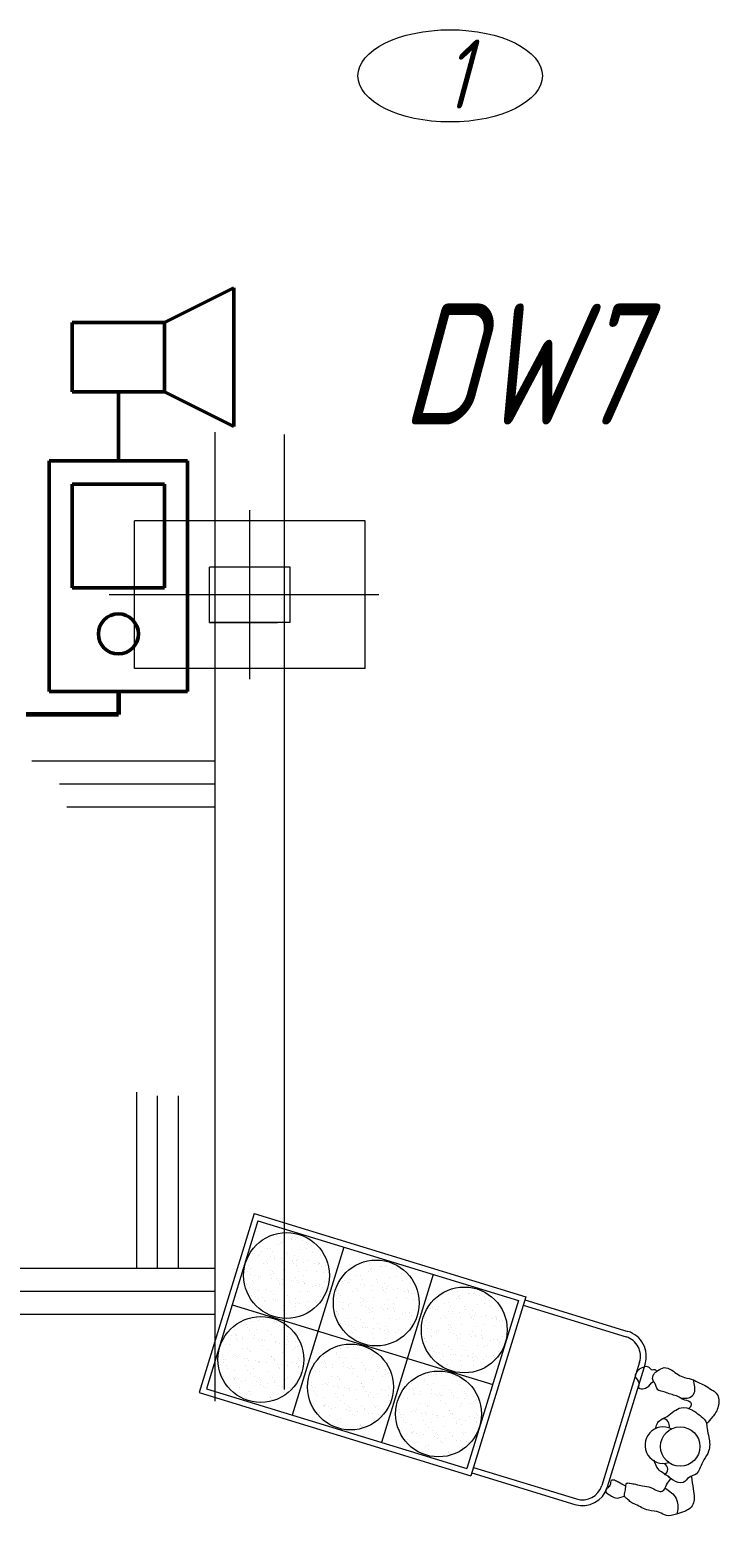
# Model space of a CAD drawing. Header units: millimetres. Extents: x 1337 to 8186, y 1899 to 5236.
# Drawn here: x 6012.5 to 6055.9, y 2572.1 to 2665.7 of the extents above; entities that cross this region are included whole.
import ezdxf

# ---------------------------------------------------------------- set-up
doc = ezdxf.new("R2010")
doc.units = ezdxf.units.MM
for name, color, linetype, lineweight in [('Линия связи (Вновь)', 3, 'Continuous', 60), ('Связь', 84, 'Continuous', 50), ('Строительный', 251, 'Continuous', 13), ('Текст', 2, 'Continuous', 25)]:
    doc.layers.add(name, color=color, linetype=linetype, lineweight=lineweight)
doc.styles.add('Simplex', font='simplex.shx', dxfattribs={"width": 0.7, "oblique": 15})

# ---------------------------------------------------------------- blocks, each defined once
blk = doc.blocks.new('A$C0AA457AC')
at = {"layer": 'Строительный', "ltscale": 100}
for p, q in [((289.663, 214.879), (289.663, 256.891)), ((292.663, 215.386), (292.663, 256.797)), ((291.163, 246.178), (291.163, 253.506)), ((286.163, 246.643), (286.163, 253.043)), ((296.163, 253.043), (286.163, 253.043)), ((296.163, 246.643), (296.163, 253.043)), ((289.413, 248.643), (289.413, 251.043)), ((292.863, 251.043), (289.413, 251.043)), ((292.913, 251.043), (289.963, 251.043)), ((292.913, 248.643), (292.913, 251.043)), ((296.753, 249.843), (285.063, 249.843)), ((289.413, 248.643), (292.363, 248.643)), ((292.913, 248.643), (289.463, 248.643)), ((296.163, 246.643), (286.163, 246.643)), ((281.714, 242.643), (289.663, 242.643)), ((282.908, 241.643), (289.663, 241.643)), ((283.234, 240.643), (289.663, 240.643)), ((286.263, 220.643), (286.263, 228.275)), ((287.163, 220.643), (287.163, 228.117)), ((288.063, 220.643), (288.063, 228.118)), ((291.348, 223.01), (288.968, 215.247)), ((291.514, 222.698), (289.281, 215.413)), ((291.348, 223.01), (303.127, 219.4)), ((291.514, 222.698), (302.815, 219.234)), ((292.191, 222.044), (292.191, 222.044)), ((292.478, 221.996), (292.478, 221.996)), ((292.511, 221.772), (292.511, 221.772)), ((292.569, 221.807), (292.569, 221.807)), ((292.957, 221.916), (292.957, 221.916)), ((292.985, 221.893), (292.985, 221.893)), ((293.096, 222.105), (293.096, 222.105)), ((293.14, 221.885), (293.14, 221.885)), ((293.211, 221.971), (293.211, 221.971)), ((293.427, 221.837), (293.427, 221.837)), ((293.622, 221.758), (293.622, 221.758)), ((293.906, 221.756), (293.906, 221.756)), ((291.298, 221.272), (291.298, 221.272)), ((291.376, 221.292), (291.376, 221.292)), ((291.526, 221.196), (291.526, 221.196)), ((291.585, 221.224), (291.585, 221.224)), ((291.658, 221.35), (291.658, 221.35)), ((291.916, 221.494), (291.916, 221.494)), ((292.053, 221.494), (292.053, 221.494)), ((292.064, 221.143), (292.064, 221.143)), ((292.168, 221.359), (292.168, 221.359)), ((292.247, 221.112), (292.247, 221.112)), ((292.421, 221.682), (292.421, 221.682)), ((292.556, 221.696), (292.556, 221.696)), ((292.768, 221.335), (292.768, 221.335)), ((292.807, 221.233), (292.807, 221.233)), ((295.237, 221.557), (293.005, 214.271)), ((293.109, 221.173), (293.109, 221.173)), ((293.346, 221.435), (293.346, 221.435)), ((293.625, 221.485), (293.625, 221.485)), ((293.667, 221.681), (293.667, 221.681)), ((293.851, 221.623), (293.851, 221.623)), ((293.879, 221.321), (293.879, 221.321)), ((294.237, 221.174), (294.237, 221.174)), ((232.663, 220.643), (289.663, 220.643)), ((291.01, 220.883), (291.01, 220.883)), ((291.048, 220.515), (291.048, 220.515)), ((291.126, 220.748), (291.126, 220.748)), ((291.197, 220.633), (291.197, 220.633)), ((291.737, 220.834), (291.737, 220.834)), ((291.901, 220.938), (291.901, 220.938)), ((291.946, 220.861), (291.946, 220.861)), ((292.067, 220.562), (292.067, 220.562)), ((292.158, 220.501), (292.158, 220.501)), ((292.242, 221.023), (292.242, 221.023)), ((292.534, 221.064), (292.534, 221.064)), ((292.582, 220.874), (292.582, 220.874)), ((292.628, 220.574), (292.628, 220.574)), ((293.011, 220.923), (293.011, 220.923)), ((293.013, 220.983), (293.013, 220.983)), ((293.056, 220.846), (293.056, 220.846)), ((293.168, 220.775), (293.168, 220.775)), ((293.197, 220.953), (293.197, 220.953)), ((293.224, 221.038), (293.224, 221.038)), ((293.268, 220.486), (293.268, 220.486)), ((293.483, 220.904), (293.483, 220.904)), ((293.639, 220.552), (293.639, 220.552)), ((293.673, 220.963), (293.673, 220.963)), ((293.962, 220.824), (293.962, 220.824)), ((294.058, 220.514), (294.058, 220.514)), ((294.121, 220.908), (294.121, 220.908)), ((294.146, 220.793), (294.146, 220.793)), ((294.166, 220.851), (294.166, 220.851)), ((294.166, 220.832), (294.166, 220.832)), ((294.281, 220.716), (294.281, 220.716)), ((294.378, 220.471), (294.378, 220.471)), ((294.433, 220.745), (294.433, 220.745)), ((296.081, 220.852), (296.081, 220.852)), ((296.311, 220.49), (296.311, 220.49)), ((296.368, 220.804), (296.368, 220.804)), ((296.402, 220.58), (296.402, 220.58)), ((296.447, 220.504), (296.447, 220.504)), ((296.459, 220.614), (296.459, 220.614)), ((296.847, 220.724), (296.847, 220.724)), ((296.876, 220.701), (296.876, 220.701)), ((296.986, 220.913), (296.986, 220.913)), ((297.031, 220.693), (297.031, 220.693)), ((297.101, 220.778), (297.101, 220.778)), ((297.317, 220.645), (297.317, 220.645)), ((297.512, 220.565), (297.512, 220.565)), ((297.557, 220.489), (297.557, 220.489)), ((297.796, 220.564), (297.796, 220.564)), ((291.018, 219.973), (291.018, 219.973)), ((291.024, 219.95), (291.024, 219.95)), ((291.139, 219.816), (291.139, 219.816)), ((291.171, 220.37), (291.171, 220.37)), ((291.29, 220.103), (291.29, 220.103)), ((291.335, 220.026), (291.335, 220.026)), ((291.354, 220.339), (291.354, 220.339)), ((291.54, 220.263), (291.54, 220.263)), ((291.558, 220.174), (291.558, 220.174)), ((291.641, 220.291), (291.641, 220.291)), ((292.063, 220.363), (292.063, 220.363)), ((292.12, 220.211), (292.12, 220.211)), ((292.182, 220.427), (292.182, 220.427)), ((292.303, 220.18), (292.303, 220.18)), ((292.401, 220.088), (292.401, 220.088)), ((292.446, 220.012), (292.446, 220.012)), ((292.449, 219.914), (292.449, 219.914)), ((292.59, 220.132), (292.59, 220.132)), ((292.596, 219.941), (292.596, 219.941)), ((292.989, 220.115), (292.989, 220.115)), ((293.069, 220.051), (293.069, 220.051)), ((293.123, 220.24), (293.123, 220.24)), ((293.238, 220.105), (293.238, 220.105)), ((293.253, 220.02), (293.253, 220.02)), ((293.494, 220.304), (293.494, 220.304)), ((293.511, 220.073), (293.511, 220.073)), ((293.539, 219.972), (293.539, 219.972)), ((293.556, 219.997), (293.556, 219.997)), ((293.88, 219.855), (293.88, 219.855)), ((294.018, 219.892), (294.018, 219.892)), ((294.179, 219.918), (294.179, 219.918)), ((294.202, 219.861), (294.202, 219.861)), ((294.419, 220.056), (294.419, 220.056)), ((294.489, 219.813), (294.489, 219.813)), ((295.188, 220.079), (295.188, 220.079)), ((295.266, 220.1), (295.266, 220.1)), ((295.416, 220.003), (295.416, 220.003)), ((295.475, 220.031), (295.475, 220.031)), ((295.548, 220.158), (295.548, 220.158)), ((295.806, 220.302), (295.806, 220.302)), ((295.943, 220.302), (295.943, 220.302)), ((295.954, 219.951), (295.954, 219.951)), ((296.058, 220.167), (296.058, 220.167)), ((296.132, 219.83), (296.132, 219.83)), ((296.137, 219.92), (296.137, 219.92)), ((296.424, 219.872), (296.424, 219.872)), ((296.659, 220.143), (296.659, 220.143)), ((296.697, 220.041), (296.697, 220.041)), ((299.112, 220.369), (296.879, 213.084)), ((297, 219.98), (297, 219.98)), ((297.115, 219.846), (297.115, 219.846)), ((297.237, 220.242), (297.237, 220.242)), ((297.515, 220.293), (297.515, 220.293)), ((297.741, 220.431), (297.741, 220.431)), ((297.769, 220.128), (297.769, 220.128)), ((298.127, 219.982), (298.127, 219.982)), ((232.663, 219.643), (289.663, 219.643)), ((291.227, 219.438), (291.227, 219.438)), ((291.379, 219.515), (291.379, 219.515)), ((291.41, 219.407), (291.41, 219.407)), ((291.547, 219.666), (291.547, 219.666)), ((291.553, 219.33), (291.553, 219.33)), ((291.697, 219.359), (291.697, 219.359)), ((291.79, 219.253), (291.79, 219.253)), ((291.835, 219.177), (291.835, 219.177)), ((291.884, 219.703), (291.884, 219.703)), ((292.08, 219.629), (292.08, 219.629)), ((292.176, 219.278), (292.176, 219.278)), ((292.195, 219.494), (292.195, 219.494)), ((292.27, 219.254), (292.27, 219.254)), ((292.36, 219.247), (292.36, 219.247)), ((292.646, 219.199), (292.646, 219.199)), ((292.658, 219.651), (292.658, 219.651)), ((292.81, 219.455), (292.81, 219.455)), ((292.9, 219.238), (292.9, 219.238)), ((292.945, 219.162), (292.945, 219.162)), ((293.137, 219.307), (293.137, 219.307)), ((293.252, 219.172), (293.252, 219.172)), ((293.315, 219.644), (293.315, 219.644)), ((293.652, 219.62), (293.652, 219.62)), ((293.701, 219.195), (293.701, 219.195)), ((293.768, 219.636), (293.768, 219.636)), ((294.01, 219.224), (294.01, 219.224)), ((294.241, 219.396), (294.241, 219.396)), ((294.294, 219.783), (294.294, 219.783)), ((294.901, 219.691), (294.901, 219.691)), ((294.938, 219.323), (294.938, 219.323)), ((295.016, 219.556), (295.016, 219.556)), ((295.061, 219.178), (295.061, 219.178)), ((295.087, 219.44), (295.087, 219.44)), ((295.627, 219.642), (295.627, 219.642)), ((295.791, 219.745), (295.791, 219.745)), ((295.836, 219.669), (295.836, 219.669)), ((295.953, 219.171), (295.953, 219.171)), ((295.957, 219.369), (295.957, 219.369)), ((296.048, 219.308), (296.048, 219.308)), ((296.072, 219.234), (296.072, 219.234)), ((296.472, 219.682), (296.472, 219.682)), ((296.518, 219.381), (296.518, 219.381)), ((296.901, 219.731), (296.901, 219.731)), ((296.903, 219.791), (296.903, 219.791)), ((296.946, 219.654), (296.946, 219.654)), ((297.058, 219.583), (297.058, 219.583)), ((297.087, 219.76), (297.087, 219.76)), ((297.158, 219.294), (297.158, 219.294)), ((297.373, 219.712), (297.373, 219.712)), ((297.529, 219.36), (297.529, 219.36)), ((297.563, 219.771), (297.563, 219.771)), ((297.852, 219.632), (297.852, 219.632)), ((297.949, 219.322), (297.949, 219.322)), ((298.012, 219.716), (298.012, 219.716)), ((298.036, 219.601), (298.036, 219.601)), ((298.056, 219.659), (298.056, 219.659)), ((298.056, 219.639), (298.056, 219.639)), ((298.171, 219.524), (298.171, 219.524)), ((298.269, 219.279), (298.269, 219.279)), ((298.323, 219.553), (298.323, 219.553)), ((299.899, 219.682), (299.899, 219.682)), ((300.129, 219.32), (300.129, 219.32)), ((300.186, 219.634), (300.186, 219.634)), ((300.22, 219.41), (300.22, 219.41)), ((300.265, 219.334), (300.265, 219.334)), ((300.277, 219.444), (300.277, 219.444)), ((302.815, 219.234), (300.582, 211.949)), ((300.665, 219.553), (300.665, 219.553)), ((300.694, 219.531), (300.694, 219.531)), ((303.127, 219.4), (300.748, 211.637)), ((300.804, 219.743), (300.804, 219.743)), ((300.849, 219.523), (300.849, 219.523)), ((300.919, 219.608), (300.919, 219.608)), ((301.135, 219.474), (301.135, 219.474)), ((301.33, 219.395), (301.33, 219.395)), ((301.375, 219.319), (301.375, 219.319)), ((301.56, 219.261), (301.56, 219.261)), ((301.614, 219.394), (301.614, 219.394)), ((303.087, 219.271), (307.562, 217.9)), ((232.663, 218.643), (289.663, 218.643)), ((290.397, 219.055), (301.698, 215.592)), ((291.705, 219.043), (291.705, 219.043)), ((292.047, 218.816), (292.047, 218.816)), ((292.091, 218.594), (292.091, 218.594)), ((292.094, 218.696), (292.094, 218.696)), ((292.209, 218.561), (292.209, 218.561)), ((292.61, 219.008), (292.61, 219.008)), ((292.631, 218.796), (292.631, 218.796)), ((293.125, 219.119), (293.125, 219.119)), ((293.136, 218.984), (293.136, 218.984)), ((293.157, 218.801), (293.157, 218.801)), ((293.309, 219.088), (293.309, 219.088)), ((293.596, 219.04), (293.596, 219.04)), ((294.055, 219.147), (294.055, 219.147)), ((294.909, 218.781), (294.909, 218.781)), ((294.914, 218.758), (294.914, 218.758)), ((295.029, 218.623), (295.029, 218.623)), ((295.18, 218.911), (295.18, 218.911)), ((295.225, 218.834), (295.225, 218.834)), ((295.244, 219.147), (295.244, 219.147)), ((295.43, 219.07), (295.43, 219.07)), ((295.448, 218.982), (295.448, 218.982)), ((295.531, 219.099), (295.531, 219.099)), ((296.01, 219.018), (296.01, 219.018)), ((296.194, 218.988), (296.194, 218.988)), ((296.291, 218.896), (296.291, 218.896)), ((296.336, 218.819), (296.336, 218.819)), ((296.339, 218.722), (296.339, 218.722)), ((296.48, 218.939), (296.48, 218.939)), ((296.486, 218.749), (296.486, 218.749)), ((296.879, 218.923), (296.879, 218.923)), ((296.959, 218.859), (296.959, 218.859)), ((297.013, 219.048), (297.013, 219.048)), ((297.128, 218.913), (297.128, 218.913)), ((297.143, 218.828), (297.143, 218.828)), ((297.384, 219.111), (297.384, 219.111)), ((297.401, 218.881), (297.401, 218.881)), ((297.43, 218.78), (297.43, 218.78)), ((297.446, 218.805), (297.446, 218.805)), ((297.77, 218.662), (297.77, 218.662)), ((297.909, 218.699), (297.909, 218.699)), ((298.069, 218.726), (298.069, 218.726)), ((298.092, 218.669), (298.092, 218.669)), ((298.184, 218.591), (298.184, 218.591)), ((298.31, 218.864), (298.31, 218.864)), ((298.379, 218.62), (298.379, 218.62)), ((298.719, 218.521), (298.719, 218.521)), ((299.006, 218.909), (299.006, 218.909)), ((299.084, 218.93), (299.084, 218.93)), ((299.234, 218.833), (299.234, 218.833)), ((299.293, 218.861), (299.293, 218.861)), ((299.366, 218.988), (299.366, 218.988)), ((299.609, 218.575), (299.609, 218.575)), ((299.624, 219.131), (299.624, 219.131)), ((299.761, 219.132), (299.761, 219.132)), ((299.772, 218.781), (299.772, 218.781)), ((299.876, 218.997), (299.876, 218.997)), ((299.95, 218.66), (299.95, 218.66)), ((299.955, 218.75), (299.955, 218.75)), ((300.242, 218.702), (300.242, 218.702)), ((300.291, 218.511), (300.291, 218.511)), ((300.477, 218.973), (300.477, 218.973)), ((300.515, 218.871), (300.515, 218.871)), ((300.719, 218.56), (300.719, 218.56)), ((300.721, 218.621), (300.721, 218.621)), ((300.818, 218.81), (300.818, 218.81)), ((300.905, 218.59), (300.905, 218.59)), ((300.933, 218.675), (300.933, 218.675)), ((301.055, 219.072), (301.055, 219.072)), ((301.191, 218.542), (301.191, 218.542)), ((301.333, 219.123), (301.333, 219.123)), ((301.381, 218.601), (301.381, 218.601)), ((301.587, 218.958), (301.587, 218.958)), ((301.83, 218.546), (301.83, 218.546)), ((301.945, 218.812), (301.945, 218.812)), ((303.014, 219.032), (307.489, 217.661)), ((290.326, 217.996), (290.326, 217.996)), ((290.482, 217.994), (290.482, 217.994)), ((291.022, 218.195), (291.022, 218.195)), ((291.051, 218.085), (291.051, 218.085)), ((291.166, 217.95), (291.166, 217.95)), ((291.179, 218.418), (291.179, 218.418)), ((291.224, 218.342), (291.224, 218.342)), ((291.283, 218.506), (291.283, 218.506)), ((291.436, 217.981), (291.436, 217.981)), ((291.466, 218.475), (291.466, 218.475)), ((291.527, 218.384), (291.527, 218.384)), ((291.567, 218.397), (291.567, 218.397)), ((291.753, 218.426), (291.753, 218.426)), ((291.912, 217.935), (291.912, 217.935)), ((292.232, 218.346), (292.232, 218.346)), ((292.29, 218.404), (292.29, 218.404)), ((292.335, 218.327), (292.335, 218.327)), ((292.416, 218.315), (292.416, 218.315)), ((292.452, 218.136), (292.452, 218.136)), ((292.547, 217.967), (292.547, 217.967)), ((292.623, 218.076), (292.623, 218.076)), ((295.117, 218.246), (295.117, 218.246)), ((295.269, 218.322), (295.269, 218.322)), ((295.3, 218.215), (295.3, 218.215)), ((295.438, 218.473), (295.438, 218.473)), ((295.443, 218.138), (295.443, 218.138)), ((295.587, 218.167), (295.587, 218.167)), ((295.68, 218.061), (295.68, 218.061)), ((295.725, 217.985), (295.725, 217.985)), ((295.774, 218.511), (295.774, 218.511)), ((295.971, 218.437), (295.971, 218.437)), ((296.066, 218.086), (296.066, 218.086)), ((296.086, 218.302), (296.086, 218.302)), ((296.16, 218.062), (296.16, 218.062)), ((296.25, 218.055), (296.25, 218.055)), ((296.536, 218.007), (296.536, 218.007)), ((296.548, 218.459), (296.548, 218.459)), ((296.7, 218.263), (296.7, 218.263)), ((296.79, 218.046), (296.79, 218.046)), ((296.835, 217.97), (296.835, 217.97)), ((297.015, 217.927), (297.015, 217.927)), ((297.027, 218.115), (297.027, 218.115)), ((297.142, 217.98), (297.142, 217.98)), ((297.199, 217.896), (297.199, 217.896)), ((297.205, 218.452), (297.205, 218.452)), ((297.542, 218.427), (297.542, 218.427)), ((297.591, 218.003), (297.591, 218.003)), ((297.658, 218.444), (297.658, 218.444)), ((297.901, 218.031), (297.901, 218.031)), ((297.946, 217.955), (297.946, 217.955)), ((298.131, 218.204), (298.131, 218.204)), ((298.756, 218.153), (298.756, 218.153)), ((298.834, 218.386), (298.834, 218.386)), ((298.879, 218.008), (298.879, 218.008)), ((298.905, 218.27), (298.905, 218.27)), ((299.062, 217.977), (299.062, 217.977)), ((299.248, 217.9), (299.248, 217.9)), ((299.349, 217.929), (299.349, 217.929)), ((299.445, 218.472), (299.445, 218.472)), ((299.654, 218.499), (299.654, 218.499)), ((299.771, 218), (299.771, 218)), ((299.775, 218.199), (299.775, 218.199)), ((299.866, 218.138), (299.866, 218.138)), ((299.89, 218.064), (299.89, 218.064)), ((300.336, 218.211), (300.336, 218.211)), ((300.764, 218.484), (300.764, 218.484)), ((300.831, 217.878), (300.831, 217.878)), ((300.876, 218.413), (300.876, 218.413)), ((300.976, 218.123), (300.976, 218.123)), ((301.202, 217.941), (301.202, 217.941)), ((301.347, 218.19), (301.347, 218.19)), ((301.67, 218.462), (301.67, 218.462)), ((301.767, 218.152), (301.767, 218.152)), ((301.854, 218.431), (301.854, 218.431)), ((301.874, 218.489), (301.874, 218.489)), ((301.875, 218.469), (301.875, 218.469)), ((301.989, 218.354), (301.989, 218.354)), ((302.087, 218.109), (302.087, 218.109)), ((302.141, 218.383), (302.141, 218.383)), ((290.009, 217.474), (290.009, 217.474)), ((290.124, 217.339), (290.124, 217.339)), ((290.303, 217.334), (290.303, 217.334)), ((290.39, 217.733), (290.39, 217.733)), ((290.524, 217.786), (290.524, 217.786)), ((290.569, 217.584), (290.569, 217.584)), ((290.573, 217.702), (290.573, 217.702)), ((290.614, 217.507), (290.614, 217.507)), ((290.843, 217.536), (290.843, 217.536)), ((290.86, 217.654), (290.86, 217.654)), ((291.339, 217.573), (291.339, 217.573)), ((291.348, 217.724), (291.348, 217.724)), ((291.523, 217.542), (291.523, 217.542)), ((291.581, 217.464), (291.581, 217.464)), ((291.679, 217.569), (291.679, 217.569)), ((291.724, 217.492), (291.724, 217.492)), ((291.734, 217.275), (291.734, 217.275)), ((291.809, 217.494), (291.809, 217.494)), ((292.108, 217.763), (292.108, 217.763)), ((292.223, 217.628), (292.223, 217.628)), ((292.273, 217.476), (292.273, 217.476)), ((292.288, 217.414), (292.288, 217.414)), ((292.472, 217.383), (292.472, 217.383)), ((292.759, 217.335), (292.759, 217.335)), ((292.778, 217.665), (292.778, 217.665)), ((292.789, 217.554), (292.789, 217.554)), ((292.834, 217.478), (292.834, 217.478)), ((293.164, 217.442), (293.164, 217.442)), ((293.238, 217.254), (293.238, 217.254)), ((293.279, 217.307), (293.279, 217.307)), ((293.421, 217.223), (293.421, 217.223)), ((295.07, 217.226), (295.07, 217.226)), ((295.173, 217.313), (295.173, 217.313)), ((295.357, 217.282), (295.357, 217.282)), ((295.596, 217.851), (295.596, 217.851)), ((295.643, 217.234), (295.643, 217.234)), ((295.937, 217.624), (295.937, 217.624)), ((295.981, 217.402), (295.981, 217.402)), ((295.984, 217.504), (295.984, 217.504)), ((296.099, 217.369), (296.099, 217.369)), ((296.5, 217.816), (296.5, 217.816)), ((296.521, 217.604), (296.521, 217.604)), ((297.026, 217.792), (297.026, 217.792)), ((297.047, 217.609), (297.047, 217.609)), ((297.486, 217.848), (297.486, 217.848)), ((298.727, 217.611), (298.727, 217.611)), ((298.732, 217.588), (298.732, 217.588)), ((298.847, 217.453), (298.847, 217.453)), ((298.999, 217.74), (298.999, 217.74)), ((299.043, 217.664), (299.043, 217.664)), ((299.256, 217.303), (299.256, 217.303)), ((299.266, 217.812), (299.266, 217.812)), ((299.592, 217.341), (299.592, 217.341)), ((299.789, 217.266), (299.789, 217.266)), ((299.828, 217.848), (299.828, 217.848)), ((300.012, 217.817), (300.012, 217.817)), ((300.109, 217.726), (300.109, 217.726)), ((300.154, 217.649), (300.154, 217.649)), ((300.157, 217.551), (300.157, 217.551)), ((300.298, 217.769), (300.298, 217.769)), ((300.304, 217.579), (300.304, 217.579)), ((300.366, 217.289), (300.366, 217.289)), ((300.697, 217.753), (300.697, 217.753)), ((300.777, 217.689), (300.777, 217.689)), ((300.946, 217.743), (300.946, 217.743)), ((300.961, 217.658), (300.961, 217.658)), ((301.023, 217.281), (301.023, 217.281)), ((301.219, 217.711), (301.219, 217.711)), ((301.248, 217.61), (301.248, 217.61)), ((301.264, 217.634), (301.264, 217.634)), ((301.36, 217.257), (301.36, 217.257)), ((301.476, 217.274), (301.476, 217.274)), ((301.588, 217.492), (301.588, 217.492)), ((301.727, 217.529), (301.727, 217.529)), ((301.887, 217.556), (301.887, 217.556)), ((301.91, 217.498), (301.91, 217.498)), ((302.002, 217.421), (302.002, 217.421)), ((302.128, 217.694), (302.128, 217.694)), ((302.197, 217.45), (302.197, 217.45)), ((289.958, 216.749), (289.958, 216.749)), ((289.967, 216.881), (289.967, 216.881)), ((290.003, 216.672), (290.003, 216.672)), ((290.124, 216.674), (290.124, 216.674)), ((290.446, 216.8), (290.446, 216.8)), ((290.538, 216.853), (290.538, 216.853)), ((290.629, 216.77), (290.629, 216.77)), ((290.664, 216.876), (290.664, 216.876)), ((290.826, 217.146), (290.826, 217.146)), ((290.916, 216.721), (290.916, 216.721)), ((291.065, 217.152), (291.065, 217.152)), ((291.069, 216.734), (291.069, 216.734)), ((291.114, 216.658), (291.114, 216.658)), ((291.169, 217.064), (291.169, 217.064)), ((291.18, 217.017), (291.18, 217.017)), ((291.395, 216.641), (291.395, 216.641)), ((291.555, 216.615), (291.555, 216.615)), ((291.579, 216.61), (291.579, 216.61)), ((291.936, 217.132), (291.936, 217.132)), ((292.095, 216.817), (292.095, 216.817)), ((292.121, 216.83), (292.121, 216.83)), ((292.179, 216.719), (292.179, 216.719)), ((292.224, 216.643), (292.224, 216.643)), ((292.236, 216.696), (292.236, 216.696)), ((292.6, 217.005), (292.6, 217.005)), ((292.637, 217.143), (292.637, 217.143)), ((293.046, 217.117), (293.046, 217.117)), ((293.164, 217.216), (293.164, 217.216)), ((293.289, 216.704), (293.289, 216.704)), ((293.334, 216.628), (293.334, 216.628)), ((294.216, 216.804), (294.216, 216.804)), ((294.372, 216.802), (294.372, 216.802)), ((294.414, 216.594), (294.414, 216.594)), ((294.912, 217.003), (294.912, 217.003)), ((294.942, 216.893), (294.942, 216.893)), ((295.057, 216.758), (295.057, 216.758)), ((295.115, 217.15), (295.115, 217.15)), ((295.327, 216.789), (295.327, 216.789)), ((295.417, 217.191), (295.417, 217.191)), ((295.457, 217.205), (295.457, 217.205)), ((295.803, 216.742), (295.803, 216.742)), ((296.122, 217.154), (296.122, 217.154)), ((296.18, 217.211), (296.18, 217.211)), ((296.225, 217.135), (296.225, 217.135)), ((296.306, 217.123), (296.306, 217.123)), ((296.342, 216.944), (296.342, 216.944)), ((296.437, 216.774), (296.437, 216.774)), ((296.513, 216.883), (296.513, 216.883)), ((298.935, 217.075), (298.935, 217.075)), ((299.088, 217.152), (299.088, 217.152)), ((299.118, 217.045), (299.118, 217.045)), ((299.262, 216.968), (299.262, 216.968)), ((299.405, 216.996), (299.405, 216.996)), ((299.414, 216.681), (299.414, 216.681)), ((299.498, 216.891), (299.498, 216.891)), ((299.543, 216.814), (299.543, 216.814)), ((299.884, 216.916), (299.884, 216.916)), ((299.904, 217.132), (299.904, 217.132)), ((299.978, 216.892), (299.978, 216.892)), ((300.068, 216.885), (300.068, 216.885)), ((300.318, 216.646), (300.318, 216.646)), ((300.354, 216.837), (300.354, 216.837)), ((300.518, 217.093), (300.518, 217.093)), ((300.608, 216.876), (300.608, 216.876)), ((300.653, 216.8), (300.653, 216.8)), ((300.834, 216.756), (300.834, 216.756)), ((300.844, 216.622), (300.844, 216.622)), ((300.845, 216.945), (300.845, 216.945)), ((300.96, 216.81), (300.96, 216.81)), ((301.017, 216.726), (301.017, 216.726)), ((301.304, 216.677), (301.304, 216.677)), ((301.409, 216.832), (301.409, 216.832)), ((301.719, 216.861), (301.719, 216.861)), ((301.764, 216.785), (301.764, 216.785)), ((301.949, 217.034), (301.949, 217.034)), ((289.945, 216.015), (289.945, 216.015)), ((290.022, 216.541), (290.022, 216.541)), ((290.023, 215.949), (290.023, 215.949)), ((290.137, 216.406), (290.137, 216.406)), ((290.215, 216.312), (290.215, 216.312)), ((290.485, 216.216), (290.485, 216.216)), ((290.99, 216.405), (290.99, 216.405)), ((291.079, 216.219), (291.079, 216.219)), ((291.194, 216.084), (291.194, 216.084)), ((291.326, 216.297), (291.326, 216.297)), ((291.376, 215.955), (291.376, 215.955)), ((291.594, 216.532), (291.594, 216.532)), ((291.865, 216.562), (291.865, 216.562)), ((291.916, 216.157), (291.916, 216.157)), ((292.344, 216.481), (292.344, 216.481)), ((292.421, 216.345), (292.421, 216.345)), ((292.436, 216.282), (292.436, 216.282)), ((292.528, 216.45), (292.528, 216.45)), ((292.65, 216.21), (292.65, 216.21)), ((292.815, 216.402), (292.815, 216.402)), ((292.985, 216.556), (292.985, 216.556)), ((293.177, 216.509), (293.177, 216.509)), ((293.293, 216.374), (293.293, 216.374)), ((293.294, 216.322), (293.294, 216.322)), ((293.346, 216.098), (293.346, 216.098)), ((293.899, 216.281), (293.899, 216.281)), ((294.014, 216.147), (294.014, 216.147)), ((294.193, 216.142), (294.193, 216.142)), ((294.28, 216.54), (294.28, 216.54)), ((294.459, 216.391), (294.459, 216.391)), ((294.463, 216.51), (294.463, 216.51)), ((294.504, 216.315), (294.504, 216.315)), ((294.716, 215.954), (294.716, 215.954)), ((294.733, 216.343), (294.733, 216.343)), ((294.75, 216.461), (294.75, 216.461)), ((294.955, 215.96), (294.955, 215.96)), ((295.229, 216.381), (295.229, 216.381)), ((295.238, 216.532), (295.238, 216.532)), ((295.413, 216.35), (295.413, 216.35)), ((295.471, 216.272), (295.471, 216.272)), ((295.569, 216.376), (295.569, 216.376)), ((295.614, 216.3), (295.614, 216.3)), ((295.624, 216.083), (295.624, 216.083)), ((295.699, 216.302), (295.699, 216.302)), ((295.826, 215.939), (295.826, 215.939)), ((295.998, 216.571), (295.998, 216.571)), ((296.113, 216.436), (296.113, 216.436)), ((296.164, 216.284), (296.164, 216.284)), ((296.178, 216.221), (296.178, 216.221)), ((296.362, 216.191), (296.362, 216.191)), ((296.527, 215.951), (296.527, 215.951)), ((296.649, 216.142), (296.649, 216.142)), ((296.669, 216.472), (296.669, 216.472)), ((296.68, 216.362), (296.68, 216.362)), ((296.724, 216.285), (296.724, 216.285)), ((297.054, 216.249), (297.054, 216.249)), ((297.054, 216.023), (297.054, 216.023)), ((297.128, 216.062), (297.128, 216.062)), ((297.169, 216.115), (297.169, 216.115)), ((297.311, 216.031), (297.311, 216.031)), ((298.888, 216.056), (298.888, 216.056)), ((298.933, 215.98), (298.933, 215.98)), ((298.991, 216.143), (298.991, 216.143)), ((299.175, 216.112), (299.175, 216.112)), ((299.235, 216.021), (299.235, 216.021)), ((299.275, 216.035), (299.275, 216.035)), ((299.461, 216.064), (299.461, 216.064)), ((299.755, 216.454), (299.755, 216.454)), ((299.8, 216.232), (299.8, 216.232)), ((299.802, 216.334), (299.802, 216.334)), ((299.917, 216.199), (299.917, 216.199)), ((299.94, 215.984), (299.94, 215.984)), ((299.998, 216.041), (299.998, 216.041)), ((300.043, 215.965), (300.043, 215.965)), ((300.124, 215.953), (300.124, 215.953)), ((300.339, 216.433), (300.339, 216.433)), ((300.865, 216.439), (300.865, 216.439)), ((308.069, 216.568), (306.428, 211.214)), ((308.308, 216.495), (306.667, 211.14)), ((289.281, 215.413), (300.582, 211.949)), ((290.306, 215.556), (290.306, 215.556)), ((290.458, 215.899), (290.458, 215.899)), ((290.502, 215.868), (290.502, 215.868)), ((290.503, 215.823), (290.503, 215.823)), ((290.552, 215.921), (290.552, 215.921)), ((290.686, 215.837), (290.686, 215.837)), ((290.715, 215.462), (290.715, 215.462)), ((290.811, 215.745), (290.811, 215.745)), ((290.972, 215.789), (290.972, 215.789)), ((291.197, 215.296), (291.197, 215.296)), ((291.451, 215.709), (291.451, 215.709)), ((291.568, 215.884), (291.568, 215.884)), ((291.608, 215.599), (291.608, 215.599)), ((291.613, 215.808), (291.613, 215.808)), ((291.635, 215.678), (291.635, 215.678)), ((291.737, 215.497), (291.737, 215.497)), ((291.825, 215.447), (291.825, 215.447)), ((291.922, 215.629), (291.922, 215.629)), ((292.135, 215.898), (292.135, 215.898)), ((292.242, 215.686), (292.242, 215.686)), ((292.25, 215.763), (292.25, 215.763)), ((292.401, 215.549), (292.401, 215.549)), ((292.584, 215.518), (292.584, 215.518)), ((292.679, 215.87), (292.679, 215.87)), ((292.723, 215.793), (292.723, 215.793)), ((292.807, 215.896), (292.807, 215.896)), ((292.871, 215.47), (292.871, 215.47)), ((292.936, 215.432), (292.936, 215.432)), ((293.849, 215.556), (293.849, 215.556)), ((293.857, 215.689), (293.857, 215.689)), ((293.893, 215.48), (293.893, 215.48)), ((293.912, 215.349), (293.912, 215.349)), ((294.014, 215.482), (294.014, 215.482)), ((294.336, 215.608), (294.336, 215.608)), ((294.428, 215.661), (294.428, 215.661)), ((294.52, 215.577), (294.52, 215.577)), ((294.554, 215.684), (294.554, 215.684)), ((294.806, 215.529), (294.806, 215.529)), ((294.959, 215.542), (294.959, 215.542)), ((295.004, 215.465), (295.004, 215.465)), ((295.059, 215.872), (295.059, 215.872)), ((295.07, 215.825), (295.07, 215.825)), ((295.285, 215.449), (295.285, 215.449)), ((295.445, 215.423), (295.445, 215.423)), ((295.469, 215.418), (295.469, 215.418)), ((295.484, 215.339), (295.484, 215.339)), ((295.756, 215.37), (295.756, 215.37)), ((295.985, 215.624), (295.985, 215.624)), ((296.011, 215.638), (296.011, 215.638)), ((296.069, 215.527), (296.069, 215.527)), ((296.114, 215.45), (296.114, 215.45)), ((296.126, 215.503), (296.126, 215.503)), ((296.235, 215.289), (296.235, 215.289)), ((296.49, 215.813), (296.49, 215.813)), ((296.876, 215.364), (296.876, 215.364)), ((296.937, 215.925), (296.937, 215.925)), ((297.068, 215.317), (297.068, 215.317)), ((297.179, 215.512), (297.179, 215.512)), ((297.224, 215.436), (297.224, 215.436)), ((298.034, 215.634), (298.034, 215.634)), ((298.098, 215.37), (298.098, 215.37)), ((298.19, 215.631), (298.19, 215.631)), ((298.233, 215.424), (298.233, 215.424)), ((298.282, 215.339), (298.282, 215.339)), ((298.568, 215.291), (298.568, 215.291)), ((298.73, 215.833), (298.73, 215.833)), ((298.76, 215.722), (298.76, 215.722)), ((298.875, 215.588), (298.875, 215.588)), ((299.056, 215.362), (299.056, 215.362)), ((299.145, 215.619), (299.145, 215.619)), ((299.621, 215.572), (299.621, 215.572)), ((299.816, 215.401), (299.816, 215.401)), ((300.16, 215.774), (300.16, 215.774)), ((300.255, 215.604), (300.255, 215.604)), ((300.331, 215.713), (300.331, 215.713)), ((300.487, 215.302), (300.487, 215.302)), ((288.968, 215.247), (300.748, 211.637)), ((290.958, 215.049), (290.958, 215.049)), ((291.003, 214.973), (291.003, 214.973)), ((291.092, 215.287), (291.092, 215.287)), ((291.207, 215.152), (291.207, 215.152)), ((291.558, 214.837), (291.558, 214.837)), ((292.063, 215.026), (292.063, 215.026)), ((292.068, 215.035), (292.068, 215.035)), ((292.113, 214.958), (292.113, 214.958)), ((292.148, 214.965), (292.148, 214.965)), ((292.628, 215.237), (292.628, 215.237)), ((292.664, 215.277), (292.664, 215.277)), ((293.836, 214.822), (293.836, 214.822)), ((293.913, 214.756), (293.913, 214.756)), ((294.028, 215.214), (294.028, 215.214)), ((294.106, 215.119), (294.106, 215.119)), ((294.348, 214.707), (294.348, 214.707)), ((294.375, 215.024), (294.375, 215.024)), ((294.392, 214.676), (294.392, 214.676)), ((294.442, 214.728), (294.442, 214.728)), ((294.576, 214.645), (294.576, 214.645)), ((294.88, 215.212), (294.88, 215.212)), ((294.969, 215.027), (294.969, 215.027)), ((295.084, 214.892), (295.084, 214.892)), ((295.216, 215.105), (295.216, 215.105)), ((295.266, 214.763), (295.266, 214.763)), ((295.458, 214.692), (295.458, 214.692)), ((295.806, 214.965), (295.806, 214.965)), ((296.025, 214.705), (296.025, 214.705)), ((296.311, 215.153), (296.311, 215.153)), ((296.326, 215.09), (296.326, 215.09)), ((296.418, 215.258), (296.418, 215.258)), ((296.541, 215.018), (296.541, 215.018)), ((296.569, 214.677), (296.569, 214.677)), ((296.697, 214.704), (296.697, 214.704)), ((296.705, 215.21), (296.705, 215.21)), ((297.183, 215.182), (297.183, 215.182)), ((297.184, 215.13), (297.184, 215.13)), ((297.237, 214.905), (297.237, 214.905)), ((297.717, 215.111), (297.717, 215.111)), ((297.832, 214.976), (297.832, 214.976)), ((298.011, 214.972), (298.011, 214.972)), ((298.277, 215.221), (298.277, 215.221)), ((298.322, 215.145), (298.322, 215.145)), ((298.534, 214.784), (298.534, 214.784)), ((298.551, 215.173), (298.551, 215.173)), ((298.773, 214.79), (298.773, 214.79)), ((298.877, 214.702), (298.877, 214.702)), ((298.888, 214.655), (298.888, 214.655)), ((299.047, 215.211), (299.047, 215.211)), ((299.231, 215.18), (299.231, 215.18)), ((299.289, 215.102), (299.289, 215.102)), ((299.387, 215.206), (299.387, 215.206)), ((299.432, 215.13), (299.432, 215.13)), ((299.442, 214.913), (299.442, 214.913)), ((299.518, 215.132), (299.518, 215.132)), ((299.644, 214.769), (299.644, 214.769)), ((299.931, 215.266), (299.931, 215.266)), ((299.982, 215.114), (299.982, 215.114)), ((299.997, 215.051), (299.997, 215.051)), ((300.18, 215.02), (300.18, 215.02)), ((300.345, 214.78), (300.345, 214.78)), ((300.467, 214.972), (300.467, 214.972)), ((300.498, 215.192), (300.498, 215.192)), ((300.543, 215.115), (300.543, 215.115)), ((300.755, 214.755), (300.755, 214.755)), ((300.872, 215.079), (300.872, 215.079)), ((300.872, 214.853), (300.872, 214.853)), ((300.946, 214.892), (300.946, 214.892)), ((300.987, 214.944), (300.987, 214.944)), ((301.129, 214.861), (301.129, 214.861)), ((294.197, 214.364), (294.197, 214.364)), ((294.393, 214.63), (294.393, 214.63)), ((294.605, 214.27), (294.605, 214.27)), ((294.701, 214.553), (294.701, 214.553)), ((294.862, 214.597), (294.862, 214.597)), ((294.982, 214.094), (294.982, 214.094)), ((295.087, 214.104), (295.087, 214.104)), ((295.341, 214.516), (295.341, 214.516)), ((295.498, 214.407), (295.498, 214.407)), ((295.503, 214.616), (295.503, 214.616)), ((295.525, 214.485), (295.525, 214.485)), ((295.627, 214.305), (295.627, 214.305)), ((295.715, 214.255), (295.715, 214.255)), ((295.812, 214.437), (295.812, 214.437)), ((296.132, 214.493), (296.132, 214.493)), ((296.14, 214.571), (296.14, 214.571)), ((296.291, 214.357), (296.291, 214.357)), ((296.474, 214.326), (296.474, 214.326)), ((296.518, 214.044), (296.518, 214.044)), ((296.554, 214.085), (296.554, 214.085)), ((296.614, 214.601), (296.614, 214.601)), ((296.761, 214.278), (296.761, 214.278)), ((296.826, 214.24), (296.826, 214.24)), ((297.667, 214.386), (297.667, 214.386)), ((297.675, 214.518), (297.675, 214.518)), ((297.712, 214.31), (297.712, 214.31)), ((297.731, 214.179), (297.731, 214.179)), ((297.832, 214.312), (297.832, 214.312)), ((297.846, 214.044), (297.846, 214.044)), ((298.154, 214.438), (298.154, 214.438)), ((298.246, 214.491), (298.246, 214.491)), ((298.338, 214.407), (298.338, 214.407)), ((298.372, 214.513), (298.372, 214.513)), ((298.624, 214.359), (298.624, 214.359)), ((298.698, 214.042), (298.698, 214.042)), ((298.777, 214.372), (298.777, 214.372)), ((298.822, 214.295), (298.822, 214.295)), ((299.103, 214.278), (299.103, 214.278)), ((299.263, 214.253), (299.263, 214.253)), ((299.287, 214.248), (299.287, 214.248)), ((299.302, 214.169), (299.302, 214.169)), ((299.574, 214.199), (299.574, 214.199)), ((299.803, 214.454), (299.803, 214.454)), ((299.829, 214.468), (299.829, 214.468)), ((299.887, 214.357), (299.887, 214.357)), ((299.932, 214.28), (299.932, 214.28)), ((299.944, 214.333), (299.944, 214.333)), ((300.053, 214.119), (300.053, 214.119)), ((300.236, 214.088), (300.236, 214.088)), ((300.308, 214.643), (300.308, 214.643)), ((300.523, 214.04), (300.523, 214.04)), ((300.694, 214.194), (300.694, 214.194)), ((300.886, 214.146), (300.886, 214.146)), ((300.997, 214.342), (300.997, 214.342)), ((301.001, 214.012), (301.001, 214.012)), ((301.042, 214.266), (301.042, 214.266)), ((294.848, 213.857), (294.848, 213.857)), ((294.893, 213.781), (294.893, 213.781)), ((295.097, 213.959), (295.097, 213.959)), ((295.448, 213.645), (295.448, 213.645)), ((295.953, 213.834), (295.953, 213.834)), ((295.958, 213.842), (295.958, 213.842)), ((296.003, 213.766), (296.003, 213.766)), ((296.039, 213.773), (296.039, 213.773)), ((297.654, 213.652), (297.654, 213.652)), ((297.731, 213.586), (297.731, 213.586)), ((297.924, 213.949), (297.924, 213.949)), ((298.166, 213.537), (298.166, 213.537)), ((298.193, 213.854), (298.193, 213.854)), ((298.21, 213.506), (298.21, 213.506)), ((298.211, 213.46), (298.211, 213.46)), ((298.26, 213.558), (298.26, 213.558)), ((298.394, 213.475), (298.394, 213.475)), ((298.52, 213.382), (298.52, 213.382)), ((298.681, 213.427), (298.681, 213.427)), ((298.787, 213.857), (298.787, 213.857)), ((298.902, 213.722), (298.902, 213.722)), ((299.034, 213.934), (299.034, 213.934)), ((299.084, 213.593), (299.084, 213.593)), ((299.276, 213.522), (299.276, 213.522)), ((299.321, 213.445), (299.321, 213.445)), ((299.624, 213.795), (299.624, 213.795)), ((299.843, 213.535), (299.843, 213.535)), ((299.958, 213.4), (299.958, 213.4)), ((300.129, 213.983), (300.129, 213.983)), ((300.144, 213.92), (300.144, 213.92)), ((300.359, 213.848), (300.359, 213.848)), ((300.387, 213.507), (300.387, 213.507)), ((300.432, 213.431), (300.432, 213.431)), ((300.515, 213.534), (300.515, 213.534)), ((301.002, 213.959), (301.002, 213.959)), ((301.055, 213.735), (301.055, 213.735)), ((298.015, 213.194), (298.015, 213.194)), ((298.423, 213.1), (298.423, 213.1)), ((298.8, 212.924), (298.8, 212.924)), ((298.905, 212.933), (298.905, 212.933)), ((298.915, 212.789), (298.915, 212.789)), ((299.16, 213.346), (299.16, 213.346)), ((299.316, 213.237), (299.316, 213.237)), ((299.343, 213.315), (299.343, 213.315)), ((299.445, 213.135), (299.445, 213.135)), ((299.534, 213.085), (299.534, 213.085)), ((299.63, 213.267), (299.63, 213.267)), ((299.95, 213.323), (299.95, 213.323)), ((300.109, 213.187), (300.109, 213.187)), ((300.292, 213.156), (300.292, 213.156)), ((300.336, 212.874), (300.336, 212.874)), ((300.372, 212.915), (300.372, 212.915)), ((300.579, 213.108), (300.579, 213.108)), ((300.644, 213.07), (300.644, 213.07)), ((298.666, 212.687), (298.666, 212.687)), ((298.711, 212.611), (298.711, 212.611)), ((299.266, 212.475), (299.266, 212.475)), ((299.771, 212.663), (299.771, 212.663)), ((299.776, 212.672), (299.776, 212.672)), ((299.821, 212.596), (299.821, 212.596)), ((299.857, 212.603), (299.857, 212.603)), ((300.787, 211.766), (305.262, 210.394)), ((300.86, 212.005), (305.335, 210.633))]:
    blk.add_line(p, q, dxfattribs=at)
for centre, radius in [((292.757, 220.324), 1.861), ((296.647, 219.132), 1.861), ((300.465, 217.962), 1.861), ((291.641, 216.682), 1.861), ((295.531, 215.49), 1.861), ((299.349, 214.32), 1.861), ((309.832, 212.907), 0.854)]:
    blk.add_circle(centre, radius, dxfattribs=at)
for centre, radius, start, end in [((307.232, 216.824), 1.125, 342.96088, 72.96088), ((307.232, 216.824), 0.875, 342.96088, 72.96088), ((309.058, 213.814), 0.302, 341.70055, 87.3356), ((309.097, 212.967), 0.793, 63.12795, 287.58204), ((309.04, 211.928), 0.248, 307.66893, 82.44144), ((305.591, 211.47), 1.125, 252.96088, 342.96088), ((305.591, 211.47), 0.875, 252.96088, 342.96088)]:
    blk.add_arc(centre, radius, start, end, dxfattribs=at)
blk.add_ellipse((299.85, 272.341), major_axis=(-4, 0), ratio=0.5, dxfattribs=at)
for points in [[(308.82, 216.17), (308.72, 216.237), (308.629, 216.22), (308.541, 216.279), (308.417, 216.362), (308.14, 216.307), (307.937, 216.129), (307.878, 215.956), (308.039, 215.666), (308.022, 215.481), (308.461, 215.523), (308.68, 215.713), (308.752, 215.608)], [(310.212, 214.565), (310.318, 214.723), (310.262, 214.838), (309.955, 214.942), (309.79, 215.053), (309.536, 215.139), (309.299, 215.22), (309.061, 215.301), (308.863, 215.369), (308.711, 215.679), (308.672, 215.724), (308.635, 215.91), (308.678, 216.037), (308.865, 216.201), (309.127, 216.329), (309.461, 216.216), (309.737, 216.031), (310.017, 215.905), (310.402, 215.797), (310.615, 215.691), (310.88, 215.569), (311.166, 215.381), (311.335, 215.273), (311.479, 215.061), (311.478, 214.656), (311.38, 214.391), (311.225, 214.189), (310.976, 213.885)], [(309.861, 215.002), (310.348, 215.099), (310.44, 215.237), (310.457, 215.496), (310.402, 215.797)], [(308.776, 213.71), (308.854, 213.953), (309.047, 214.103), (309.259, 214.216), (309.872, 214.59), (310.355, 214.488), (310.738, 214.21), (310.959, 213.949), (310.994, 213.685), (311.076, 213.296), (311.061, 212.711), (310.859, 212.326), (310.695, 211.995), (310.531, 211.725), (310.213, 211.569), (309.958, 211.355), (309.521, 211.447), (309.275, 211.63), (309.073, 211.769), (308.871, 211.936), (308.704, 212.311)], [(307.467, 211.196), (307.149, 211.357), (306.978, 211.443), (306.833, 211.435), (306.794, 211.247), (306.683, 211.123), (306.603, 210.964), (306.791, 210.796), (307.023, 210.679), (307.411, 210.761)], [(310.314, 211.598), (310.395, 211.076), (310.438, 210.665), (310.383, 210.4), (310.19, 210.182), (310.018, 210.093), (309.662, 209.975), (309.23, 209.916), (308.93, 210.05), (308.453, 210.144), (307.892, 210.395), (307.686, 210.5), (307.54, 210.63), (307.418, 210.738), (307.412, 210.848), (307.463, 211.094), (307.509, 211.314), (307.647, 211.321), (307.896, 211.269), (308.198, 211.207), (308.555, 211.132), (308.812, 211.003), (309.007, 210.962), (309.146, 211.053), (309.276, 211.312), (309.406, 211.536), (309.217, 211.66), (309.086, 211.764)], [(309.178, 211.103), (309.648, 210.66), (309.724, 210.261), (309.69, 209.984)]]:
    blk.add_spline(points, degree=3, dxfattribs=at)
at = {"layer": 'Строительный', "ltscale": 100, "style": 'Simplex', "oblique": 15, "width": 0.7}
blk.add_text('1', height=3, dxfattribs=at).set_placement((299.561, 270.918))
blk = doc.blocks.new('A$C20EB2E6C')
at = {"layer": 'Связь'}
for p, q in [((8, 17.5), (5, 16)), ((8, 11.5), (8, 17.5)), ((1, 13), (1, 16)), ((1, 16), (5, 16)), ((5, 16), (5, 13)), ((5, 13), (1, 13)), ((3, 13), (3, 10)), ((8, 11.5), (5, 13)), ((0, 0), (0, 10)), ((0, 10), (6, 10)), ((6, 10), (6, 0)), ((1, 4.5), (1, 9)), ((1, 9), (5, 9)), ((5, 9), (5, 4.5)), ((5, 4.5), (1, 4.5)), ((6, 0), (0, 0))]:
    blk.add_line(p, q, dxfattribs=at)
blk.add_circle((3, 2.5), 0.868, dxfattribs=at)

msp = doc.modelspace()

# ---------------------------------------------------------------- linework, layer by layer
at = {"layer": 'Линия связи (Вновь)'}
for p, q in [((6018.084, 2624.007), (6018.084, 2622.555)), ((6018.084, 2622.555), (6012.276, 2622.555))]:
    msp.add_line(p, q, dxfattribs=at)

# ---------------------------------------------------------------- block references
at = {"layer": 'Линия связи (Вновь)', "xscale": 1.452, "yscale": 1.452, "zscale": 1.452}
msp.add_blockref('A$C0AA457AC', (5603.591, 2267.334), dxfattribs=at)
at = {"layer": 'Связь', "xscale": 1.452, "yscale": 1.452, "zscale": 1.452}
msp.add_blockref('A$C20EB2E6C', (6013.728, 2624.007), dxfattribs=at)

# ---------------------------------------------------------------- next in the draw order: texts
at = {"layer": 'Текст', "lineweight": 30, "insert": (6043.329, 2644.635), "char_height": 7.623, "attachment_point": 5, "style": 'Simplex', "bg_fill": 3, "box_fill_scale": 1.1, "bg_fill_color": 256, "bg_fill_transparency": 0}
msp.add_mtext_dynamic_manual_height_columns('DW7', width=8.70726, gutter_width=2253.656, heights=[0], dxfattribs=at)

doc.saveas('drawing.dxf')
